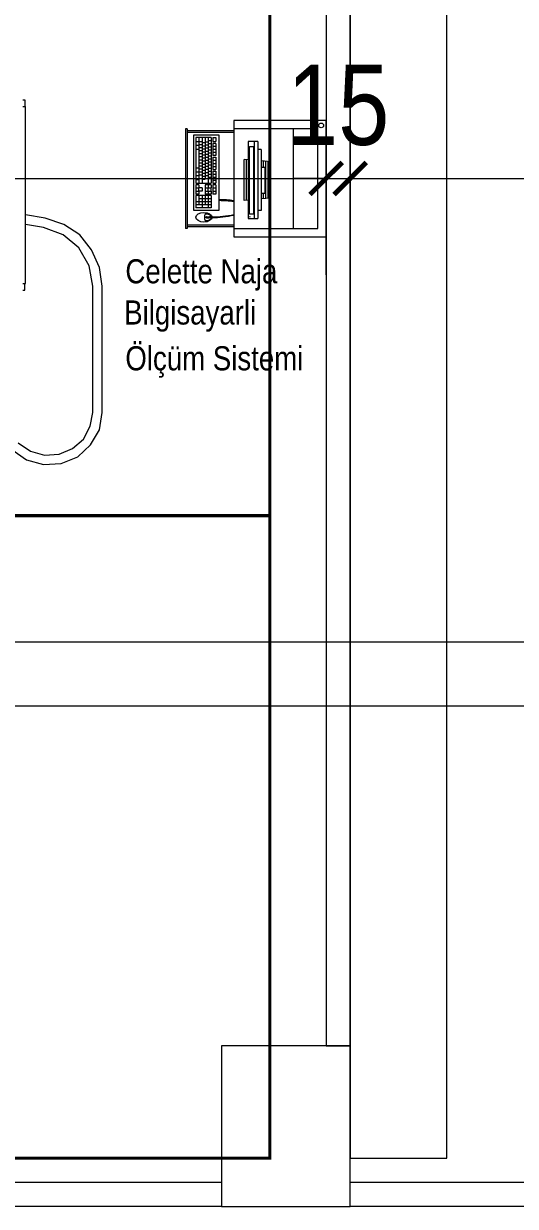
# Model space of a CAD drawing. Header units: metres. Extents: x -19121 to 152404, y -12107 to 29421.
# Drawn here: x 4237 to 4543, y 0 to 736 of the extents above; entities that cross this region are included whole.
import ezdxf

# ---------------------------------------------------------------- set-up
doc = ezdxf.new("R2010")
doc.units = ezdxf.units.M
doc.header["$LTSCALE"] = 50
doc.header["$MEASUREMENT"] = 0
doc.linetypes.add('DUZ', pattern=[0])
doc.linetypes.add('HIDDEN', pattern=[0.375, 0.25, -0.125])
doc.layers.get('0').update_dxf_attribs({"color": 9, "lineweight": 9})
for name, color, linetype, lineweight in [('00', 9, 'Continuous', 9), ('01', 9, 'Continuous', 9), ('05', 9, 'Continuous', 9), ('06D', 9, 'Continuous', 9), ('25', 9, 'Continuous', 9), ('32-ekipman', 9, 'Continuous', 9)]:
    doc.layers.add(name, color=color, linetype=linetype, lineweight=lineweight)
doc.styles.add('MuuM_TEXT-STANDART', font='ARIALN.TTF')
doc.dimstyles.new('MuuM_DIM200', dxfattribs={"dimscale": 20, "dimtxt": 2, "dimasz": 1, "dimexe": 1, "dimexo": 1, "dimgap": 1, "dimtad": 1, "dimdec": 1, "dimrnd": 0.5, "dimdsep": 46, "dimtxsty": 'MuuM_TEXT-STANDART', "dimblk": 'ARCHTICK', "dimcen": 0, "dimdle": 0.15, "dimclrd": 256, "dimclre": 256, "dimclrt": 256, "dimadec": 0, "dimazin": 0, "dimtfac": 5, "dimtdec": 1, "dimtix": 1, "dimtmove": 2, "dimatfit": 3, "dimldrblk": 'DOT', "dimfxl": 3, "dimfxlon": 1, "dimtolj": 1, "dimlwd": -1, "dimlwe": -1, "dimarcsym": 0})

# ---------------------------------------------------------------- blocks, each defined once
blk = doc.blocks.new('2.bod.sitatik')
at = {"layer": '01'}
blk.add_lwpolyline([(4360, -8630), (4440, -8630), (4440, -8530), (4360, -8530)], close=True, dxfattribs=at)
blk = doc.blocks.new('p-işyeri')
at = {"color": 0, "const_width": 2}
blk.add_lwpolyline([(200, 0), (200, 700), (-200, 700), (-200, 0)], close=True, dxfattribs=at)
blk = doc.blocks.new('h')
at = {"linetype": 'DUZ', "lineweight": 0}
for p, q in [((181455.75, -16281.55), (181398.25, -16281.55)), ((181398.25, -16281.55), (181398.25, -16354.05)), ((181455.75, -16286.8), (181403.5, -16286.8)), ((181403.5, -16286.8), (181403.5, -16348.8)), ((181418.5, -16286.8), (181418.5, -16348.8)), ((181455.75, -16286.8), (181455.75, -16281.55)), ((181455.75, -16348.8), (181455.75, -16286.8)), ((181455.75, -16287.8), (181484.75, -16287.8)), ((181455.75, -16288.8), (181484.75, -16288.8)), ((181484.75, -16348.8), (181484.75, -16286.8)), ((181484.75, -16286.8), (181485.75, -16286.8)), ((181485.75, -16348.8), (181485.75, -16286.8)), ((181440.72, -16341.04), (181440.72, -16293.04)), ((181446.72, -16293.04), (181440.72, -16293.04)), ((181442.72, -16293.04), (181442.72, -16341.04)), ((181445.44, -16293.9), (181445.44, -16294.34)), ((181445.64, -16293.9), (181445.64, -16294.34)), ((181445.84, -16293.9), (181445.84, -16294.34)), ((181446.03, -16293.9), (181446.03, -16294.34)), ((181446.72, -16341.04), (181446.72, -16293.04)), ((181470.63, -16293.8), (181469.68, -16293.8)), ((181472.73, -16293.45), (181470.98, -16293.45)), ((181472.73, -16294.15), (181470.98, -16294.15)), ((181474.03, -16293.8), (181473.08, -16293.8)), ((181438.72, -16336.04), (181438.72, -16298.04)), ((181438.72, -16298.04), (181440.72, -16298.04)), ((181480.75, -16298.15), (181464.75, -16298.15)), ((181464.75, -16298.15), (181464.75, -16344.95)), ((181469.75, -16307.25), (181469.75, -16299.65)), ((181469.75, -16299.65), (181479.25, -16299.65)), ((181469.75, -16301.55), (181479.25, -16301.55)), ((181469.75, -16303.45), (181479.25, -16303.45)), ((181471.65, -16307.25), (181471.65, -16299.65)), ((181473.55, -16307.25), (181473.55, -16301.55)), ((181475.45, -16307.25), (181475.45, -16299.65)), ((181477.35, -16307.25), (181477.35, -16301.55)), ((181479.25, -16307.25), (181479.25, -16299.65)), ((181480.75, -16344.95), (181480.75, -16298.15)), ((181432.72, -16305.79), (181438.72, -16305.25)), ((181432.72, -16305.79), (181432.72, -16328.29)), ((181434.22, -16305.66), (181434.22, -16328.43)), ((181435.72, -16305.52), (181435.72, -16328.56)), ((181437.22, -16305.38), (181437.22, -16308.59)), ((181446.72, -16304.52), (181449.22, -16304.29)), ((181447.72, -16304.43), (181447.72, -16329.66)), ((181449.22, -16304.29), (181449.22, -16329.79)), ((181466.85, -16313.95), (181466.85, -16308.25)), ((181466.85, -16308.25), (181468.75, -16308.25)), ((181468.75, -16310.15), (181466.85, -16310.15)), ((181468.75, -16313.95), (181468.75, -16308.25)), ((181469.75, -16305.35), (181477.35, -16305.35)), ((181469.75, -16307.25), (181479.25, -16307.25)), ((181469.75, -16310.15), (181469.75, -16308.25)), ((181469.75, -16308.25), (181471.65, -16308.25)), ((181471.65, -16310.15), (181469.75, -16310.15)), ((181469.75, -16310.15), (181469.75, -16312.05)), ((181471.65, -16310.15), (181471.65, -16308.25)), ((181471.65, -16308.25), (181473.55, -16308.25)), ((181473.55, -16310.15), (181471.65, -16310.15)), ((181471.65, -16310.15), (181471.65, -16312.05)), ((181473.55, -16313.95), (181473.55, -16308.25)), ((181475.45, -16312.05), (181475.45, -16310.15)), ((181475.45, -16310.15), (181477.35, -16310.15)), ((181477.35, -16310.15), (181477.35, -16308.25)), ((181477.35, -16308.25), (181479.25, -16308.25)), ((181479.25, -16310.15), (181477.35, -16310.15)), ((181477.35, -16310.15), (181477.35, -16312.05)), ((181479.25, -16313.95), (181479.25, -16308.25)), ((181468.75, -16312.05), (181466.85, -16312.05)), ((181466.85, -16313.95), (181468.75, -16313.95)), ((181466.85, -16322.55), (181466.85, -16314.95)), ((181468.75, -16314.95), (181466.85, -16314.95)), ((181468.75, -16316.85), (181466.85, -16316.85)), ((181468.75, -16322.55), (181468.75, -16314.95)), ((181469.75, -16313.95), (181469.75, -16312.05)), ((181471.65, -16312.05), (181469.75, -16312.05)), ((181469.75, -16313.95), (181471.65, -16313.95)), ((181469.75, -16343.45), (181469.75, -16314.95)), ((181479.25, -16314.95), (181469.75, -16314.95)), ((181471.65, -16313.95), (181471.65, -16312.05)), ((181473.55, -16312.05), (181471.65, -16312.05)), ((181471.65, -16313.95), (181473.55, -16313.95)), ((181471.65, -16343.45), (181471.65, -16314.95)), ((181473.55, -16317.95), (181471.65, -16317.95)), ((181473.55, -16343.45), (181473.55, -16317.45)), ((181475.45, -16317.45), (181473.55, -16317.45)), ((181475.45, -16312.05), (181477.35, -16312.05)), ((181475.45, -16343.45), (181475.45, -16314.95)), ((181477.35, -16313.95), (181477.35, -16312.05)), ((181479.25, -16312.05), (181477.35, -16312.05)), ((181477.35, -16313.95), (181479.25, -16313.95)), ((181477.35, -16343.45), (181477.35, -16314.95)), ((181479.25, -16317.35), (181477.35, -16317.35)), ((181479.25, -16343.45), (181479.25, -16314.95)), ((181437.22, -16324.93), (181437.22, -16328.7)), ((181468.75, -16318.75), (181466.85, -16318.75)), ((181468.75, -16320.65), (181466.85, -16320.65)), ((181468.75, -16322.55), (181466.85, -16322.55)), ((181466.85, -16331.15), (181466.85, -16323.55)), ((181468.75, -16323.55), (181466.85, -16323.55)), ((181468.75, -16325.45), (181466.85, -16325.45)), ((181468.75, -16331.15), (181468.75, -16323.55)), ((181471.65, -16318.75), (181469.75, -16318.75)), ((181471.65, -16320.65), (181469.75, -16320.65)), ((181471.65, -16322.55), (181469.75, -16322.55)), ((181471.65, -16324.45), (181469.75, -16324.45)), ((181473.55, -16319.85), (181471.65, -16319.85)), ((181473.55, -16321.75), (181471.65, -16321.75)), ((181473.55, -16323.65), (181471.65, -16323.65)), ((181473.55, -16325.55), (181471.65, -16325.55)), ((181475.45, -16319.35), (181473.55, -16319.35)), ((181475.45, -16321.25), (181473.55, -16321.25)), ((181475.45, -16323.15), (181473.55, -16323.15)), ((181475.45, -16325.05), (181473.55, -16325.05)), ((181477.35, -16320.15), (181475.45, -16320.15)), ((181477.35, -16322.05), (181475.45, -16322.05)), ((181477.35, -16323.95), (181475.45, -16323.95)), ((181479.25, -16319.75), (181477.35, -16319.75)), ((181479.25, -16322.15), (181477.35, -16322.15)), ((181479.25, -16324.55), (181477.35, -16324.55)), ((181432.72, -16328.29), (181438.72, -16328.84)), ((181446.72, -16329.56), (181449.22, -16329.79)), ((181468.75, -16327.35), (181466.85, -16327.35)), ((181468.75, -16329.25), (181466.85, -16329.25)), ((181468.75, -16331.15), (181466.85, -16331.15)), ((181466.85, -16339.75), (181466.85, -16332.15)), ((181466.85, -16332.15), (181468.75, -16332.15)), ((181468.75, -16339.75), (181468.75, -16332.15)), ((181471.65, -16326.35), (181469.75, -16326.35)), ((181471.65, -16328.25), (181469.75, -16328.25)), ((181471.65, -16330.15), (181469.75, -16330.15)), ((181471.65, -16332.05), (181469.75, -16332.05)), ((181473.55, -16327.45), (181471.65, -16327.45)), ((181473.55, -16329.35), (181471.65, -16329.35)), ((181473.55, -16331.25), (181471.65, -16331.25)), ((181475.45, -16326.95), (181473.55, -16326.95)), ((181475.45, -16328.85), (181473.55, -16328.85)), ((181475.45, -16330.75), (181473.55, -16330.75)), ((181475.45, -16332.65), (181473.55, -16332.65)), ((181477.35, -16325.85), (181475.45, -16325.85)), ((181477.35, -16327.75), (181475.45, -16327.75)), ((181477.35, -16329.65), (181475.45, -16329.65)), ((181477.35, -16331.55), (181475.45, -16331.55)), ((181438.72, -16336.04), (181440.72, -16336.04)), ((181466.85, -16334.05), (181468.75, -16334.05)), ((181466.85, -16335.95), (181468.75, -16335.95)), ((181466.85, -16337.85), (181468.75, -16337.85)), ((181466.85, -16339.75), (181468.75, -16339.75)), ((181471.65, -16333.95), (181469.75, -16333.95)), ((181471.65, -16335.85), (181469.75, -16335.85)), ((181471.65, -16337.75), (181469.75, -16337.75)), ((181471.65, -16339.65), (181469.75, -16339.65)), ((181473.55, -16333.15), (181471.65, -16333.15)), ((181473.55, -16335.05), (181471.65, -16335.05)), ((181473.55, -16336.95), (181471.65, -16336.95)), ((181473.55, -16338.85), (181471.65, -16338.85)), ((181475.45, -16334.55), (181473.55, -16334.55)), ((181475.45, -16336.45), (181473.55, -16336.45)), ((181475.45, -16338.35), (181473.55, -16338.35)), ((181475.45, -16340.25), (181473.55, -16340.25)), ((181477.35, -16333.45), (181475.45, -16333.45)), ((181477.35, -16335.35), (181475.45, -16335.35)), ((181477.35, -16337.25), (181475.45, -16337.25)), ((181477.35, -16339.15), (181475.45, -16339.15)), ((181479.25, -16336.25), (181477.35, -16336.25)), ((181479.25, -16338.65), (181477.35, -16338.65)), ((181440.72, -16341.04), (181446.72, -16341.04)), ((181484.75, -16346.8), (181455.75, -16346.8)), ((181464.75, -16344.95), (181480.75, -16344.95)), ((181468.75, -16341.05), (181466.85, -16341.05)), ((181466.85, -16343.45), (181466.85, -16341.05)), ((181468.75, -16343.45), (181466.85, -16343.45)), ((181468.75, -16343.45), (181468.75, -16341.05)), ((181471.65, -16341.55), (181469.75, -16341.55)), ((181469.75, -16343.45), (181479.25, -16343.45)), ((181473.55, -16340.75), (181471.65, -16340.75)), ((181477.35, -16341.05), (181475.45, -16341.05)), ((181479.25, -16341.05), (181477.35, -16341.05)), ((181398.25, -16354.05), (181455.75, -16354.05)), ((181403.5, -16348.8), (181455.75, -16348.8)), ((181484.75, -16347.8), (181455.75, -16347.8)), ((181455.75, -16354.05), (181455.75, -16348.8)), ((181484.75, -16348.8), (181485.75, -16348.8))]:
    blk.add_line(p, q, dxfattribs=at)
for points in [[(181593.75, -16149.14), (181584.73, -16142.69), (181574.1, -16139.79), (181563.14, -16140.44), (181552.83, -16144.63), (181544.78, -16152.04), (181539.3, -16161.38), (181537.69, -16172.33)], [(181589.88, -16153.32), (181582.15, -16148.17), (181573.45, -16145.59), (181564.43, -16146.24), (181556.06, -16149.78), (181549.29, -16155.58), (181545.1, -16163.63), (181543.49, -16172.33)], [(181537.69, -16172.33), (181537.69, -16250.94)], [(181543.49, -16172.33), (181543.49, -16250.94)], [(181537.69, -16250.94), (181539.3, -16262.54), (181544.14, -16273.49), (181551.55, -16282.84), (181561.53, -16289.28), (181573.13, -16293.15)], [(181543.49, -16250.94), (181545.75, -16263.51), (181552.19, -16274.78), (181561.86, -16282.84), (181574.1, -16287.35)], [(181585.7, -16248.36), (181585.7, -16252.55)], [(181586.98, -16248.36), (181585.7, -16248.36)], [(181585.37, -16252.55), (181585.37, -16362.73)], [(181586.98, -16252.55), (181585.37, -16252.55)], [(181574.1, -16287.35), (181585.37, -16289.28)], [(181573.13, -16293.15), (181585.37, -16295.4)], [(181586.98, -16362.73), (181585.37, -16362.73)], [(181585.7, -16366.92), (181585.7, -16362.73)], [(181586.98, -16366.92), (181585.7, -16366.92)]]:
    blk.add_lwpolyline(points)
blk.add_lwpolyline([(181443.5, -16295.79), (181446, -16295.79), (181446, -16337.95), (181443.5, -16337.95)], close=True, dxfattribs=at)
blk.add_lwpolyline([(181438.72, -16324.93), (181436.4, -16324.93), (181436.4, -16308.59), (181438.72, -16308.59)], dxfattribs=at)
blk.add_circle((181401.33, -16350.97), 1.5, dxfattribs=at)
for centre, radius, start, end in [((181469.18, -16351.72), 58.12, 89.91863, 103.35767), ((181469.18, -16351.72), 57.73, 89.91806, 103.45197), ((181470.98, -16293.8), 0.35, 90, 270), ((181472.73, -16293.8), 0.35, 270, 90), ((181470.4, -16293.8), 3.62, 326.7978, 33.2022), ((181464.75, -16246.52), 57.62, 261.01463, 270), ((181464.75, -16246.52), 58.23, 261.10798, 270)]:
    blk.add_arc(centre, radius, start, end, dxfattribs=at)
blk.add_ellipse((181474.25, -16293.8), major_axis=(-5, 0), ratio=0.6, dxfattribs=at)
blk.add_ellipse((181473.03, -16293.8), major_axis=(-3.34, 0), ratio=0.598291, start_param=4.589974, end_param=7.976397, dxfattribs=at)
blk = doc.blocks.new('_ArchTick')
at = {"color": 0, "linetype": 'ByBlock', "const_width": 0.15}
blk.add_lwpolyline([(-0.5, -0.5), (0.5, 0.5)], dxfattribs=at)
blk = doc.blocks.new('*D436')
at = {"layer": '25', "transparency": 16777216}
for p, q in [((875, -32730.79), (875, -32650.79)), ((4425, -32730.79), (4425, -32650.79)), ((872, -32670.79), (4428, -32670.79))]:
    blk.add_line(p, q, dxfattribs=at)
at = {"layer": '25', "transparency": 16777216, "xscale": 20, "yscale": 20, "zscale": 20, "rotation": 180}
blk.add_blockref('_ArchTick', (875, -32670.79), dxfattribs=at)
at = {"layer": '25', "transparency": 16777216, "xscale": 20, "yscale": 20, "zscale": 20}
blk.add_blockref('_ArchTick', (4425, -32670.79), dxfattribs=at)
at = {"layer": '25', "transparency": 16777216, "insert": (2650, -32625.26), "char_height": 50, "attachment_point": 5, "style": 'MuuM_TEXT-STANDART'}
blk.add_mtext('\\A1;3550', dxfattribs=at)
blk = doc.blocks.new('_Dot')
at = {"color": 0, "linetype": 'ByBlock', "lineweight": -2}
blk.add_line((-0.5, 0), (-1, 0), dxfattribs=at)
at = {"color": 0, "linetype": 'ByBlock', "const_width": 0.5}
blk.add_lwpolyline([(-0.25, 0, 1), (0.25, 0, 1)], format="xyb", close=True, dxfattribs=at)
blk = doc.blocks.new('*D437')
at = {"layer": '25', "transparency": 16777216}
for p, q in [((4440, -32730.79), (4440, -32650.79)), ((6805, -32730.79), (6805, -32650.79)), ((4437, -32670.79), (6808, -32670.79))]:
    blk.add_line(p, q, dxfattribs=at)
at = {"layer": '25', "transparency": 16777216, "xscale": 20, "yscale": 20, "zscale": 20, "rotation": 180}
blk.add_blockref('_ArchTick', (4440, -32670.79), dxfattribs=at)
at = {"layer": '25', "transparency": 16777216, "xscale": 20, "yscale": 20, "zscale": 20}
blk.add_blockref('_ArchTick', (6805, -32670.79), dxfattribs=at)
at = {"layer": '25', "transparency": 16777216, "insert": (5622.5, -32625.26), "char_height": 50, "attachment_point": 5, "style": 'MuuM_TEXT-STANDART'}
blk.add_mtext('\\A1;2365', dxfattribs=at)
blk = doc.blocks.new('*D440')
at = {"layer": '25', "transparency": 16777216}
for p, q in [((4425, -32730.79), (4425, -32650.79)), ((4440, -32700.81), (4440, -32650.79)), ((4425, -32670.79), (4405, -32670.79)), ((4425, -32670.79), (4440, -32670.79)), ((4440, -32670.79), (4460, -32670.79))]:
    blk.add_line(p, q, dxfattribs=at)
at = {"layer": '25', "transparency": 16777216, "xscale": 20, "yscale": 20, "zscale": 20}
blk.add_blockref('_ArchTick', (4425, -32670.79), dxfattribs=at)
at = {"layer": '25', "transparency": 16777216, "xscale": 20, "yscale": 20, "zscale": 20, "rotation": 180}
blk.add_blockref('_ArchTick', (4440, -32670.79), dxfattribs=at)
at = {"layer": '25', "transparency": 16777216, "insert": (4432.5, -32625.26), "char_height": 50, "attachment_point": 5, "style": 'MuuM_TEXT-STANDART'}
blk.add_mtext('\\A1;15', dxfattribs=at)
blk = doc.blocks.new('p-birim')
blk.add_lwpolyline([(0, 0), (1, 0), (1, 1), (0, 1)], close=True)
blk = doc.blocks.new('2.bod.Mimari')
at = {"layer": '00'}
for points in [[(4425, -7830), (4425, -8530), (4440, -8530), (4440, -7830)], [(4360, -8630), (3740, -8630), (3740, -8615), (4360, -8615)], [(5275, -8630), (4440, -8630), (4440, -8615), (5275, -8615)]]:
    blk.add_lwpolyline(points, close=True, dxfattribs=at)
at = {"layer": '06D'}
blk.add_lwpolyline([(1942.5, -8278.51), (8760, -8278.51), (8760, -8733.51), (8720, -8733.51), (8720, -8318.51), (1942.5, -8318.51), (1942.5, -8278.51)], dxfattribs=at)
at = {"layer": '05', "xscale": 60, "yscale": 850}
blk.add_blockref('p-birim', (4440, -8600), dxfattribs=at)
at = {"layer": '06D', "color": 89, "linetype": 'HIDDEN', "true_color": 0x2e4d23, "rotation": 90}
for p in [(4390, -8000), (4390, -8400)]:
    blk.add_blockref('p-işyeri', p, dxfattribs=at)
at = {"layer": '32-ekipman', "ltscale": 2, "rotation": 180}
blk.add_blockref('h', (185823.25, -24307.96), dxfattribs=at)
at = {"layer": '32-ekipman', "ltscale": 2, "style": 'MuuM_TEXT-STANDART'}
for s, p in [('Celette Naja', (4300.1, -8055.29)), ('Bilgisayarli', (4299.37, -8080.95)), ('Ölçüm Sistemi', (4300.07, -8109.47))]:
    blk.add_text(s, height=15, dxfattribs=at).set_placement(p)
at = {"layer": '25'}
for base, p1, p2, picture, middle in [((4425, -7990), (875, -8249.42), (4425, -8179.39), '*D436', (2650, -7944.47)), ((4440, -7990), (4425, -8249.41), (4440, -8040.01), '*D440', (4432.5, -7944.47)), ((6805, -7990), (4440, -8249.42), (6805, -8179.39), '*D437', (5622.5, -7944.47))]:
    dim = blk.add_linear_dim(base=base, p1=p1, p2=p2, dimstyle='MuuM_DIM200', override={"dimtxt": 2.5}, dxfattribs=at)
    dim.commit()
    dim.dimension.update_dxf_attribs({"geometry": picture, "text_midpoint": middle, "insert": (0, 24680.79)})

msp = doc.modelspace()

# ---------------------------------------------------------------- block references
for name in ['2.bod.sitatik', '2.bod.Mimari']:
    msp.add_blockref(name, (0, 8630))

doc.saveas('drawing.dxf')
